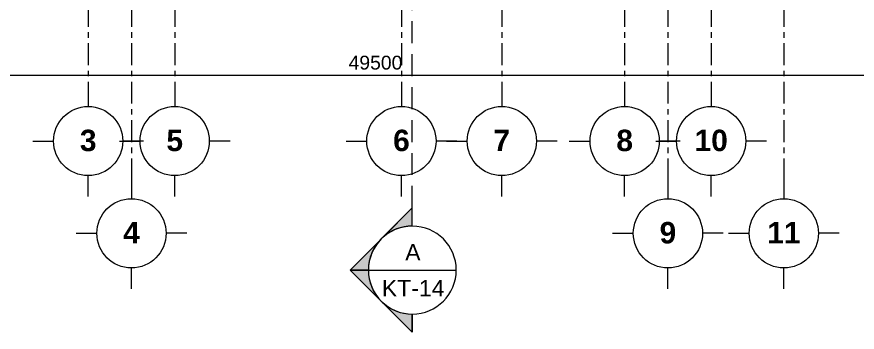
# Model space of a CAD drawing. Header units: millimetres. Extents: x -20144 to 117583, y -11426 to 48263.
# Drawn here: x 5888 to 30170, y -11426 to -2309 of the extents above; entities that cross this region are included whole.
import ezdxf

# ---------------------------------------------------------------- set-up
doc = ezdxf.new("R2010")
doc.units = ezdxf.units.MM
doc.linetypes.add('Grid Line', pattern=[22.225, 12.7, -3.175, 3.175, -3.175])
doc.linetypes.add('HIDDEN2', pattern=[4.7625, 3.175, -1.5875])
for name, color, linetype, lineweight in [('DIM', 1, 'Continuous', 5), ('G-ANNO-SYMB', 111, 'Continuous', 5), ('KH', 6, 'Continuous', 5), ('KI-HIEU-1', 151, 'Continuous', 9), ('TRUC', 225, 'Continuous', 5)]:
    doc.layers.add(name, color=color, linetype=linetype, lineweight=lineweight)
doc.styles.add('Arial', font='arial.ttf', dxfattribs={"height": 360})
doc.styles.add('Arial_B', font='arialbd.ttf', dxfattribs={"height": 619.047619})
doc.styles.add('TA1', font='arial.ttf')
doc.dimstyles.new('D_200_KTx2', dxfattribs={"dimtxt": 400, "dimasz": 300, "dimexe": 300, "dimexo": 300, "dimgap": 160, "dimtad": 1, "dimdec": 0, "dimzin": 9, "dimtxsty": 'TA1', "dimblk": 'ARCHTICK', "dimcen": 1, "dimdle": 300, "dimclrd": 256, "dimclre": 256, "dimclrt": 7, "dimadec": 0, "dimazin": 0, "dimtfac": 1, "dimtdec": 0, "dimtix": 1, "dimtmove": 1, "dimatfit": 3, "dimldrblk": 'ARCHTICK', "dimfxl": 1, "dimtolj": 1, "dimtzin": 0, "dimlwd": -1, "dimlwe": -1, "dimarcsym": 0})

# ---------------------------------------------------------------- blocks, each defined once
blk = doc.blocks.new('_ARCHTICK')
at = {"color": 0, "linetype": 'ByBlock', "const_width": 0.15}
blk.add_lwpolyline([(-0.5, -0.5), (0.5, 0.5)], dxfattribs=at)
blk = doc.blocks.new('*D273')
at = {"layer": 'Defpoints', "color": 0, "transparency": 16777216}
for p in [(-8499, -3576), (41001, -3576), (41001, -4000)]:
    blk.add_point(p, dxfattribs=at)
at = {"layer": 'DIM', "transparency": 16777216}
for p, q in [((-8499, -3876), (-8499, -4300)), ((41001, -3876), (41001, -4300)), ((-8799, -4000), (41301, -4000))]:
    blk.add_line(p, q, dxfattribs=at)
at = {"layer": 'DIM', "transparency": 16777216, "xscale": 300, "yscale": 300, "zscale": 300, "rotation": 180}
blk.add_blockref('_ARCHTICK', (-8499, -4000), dxfattribs=at)
at = {"layer": 'DIM', "transparency": 16777216, "xscale": 300, "yscale": 300, "zscale": 300}
blk.add_blockref('_ARCHTICK', (41001, -4000), dxfattribs=at)
at = {"layer": 'DIM', "color": 7, "transparency": 16777216, "insert": (16251, -3636), "char_height": 400, "attachment_point": 5, "style": 'TA1'}
blk.add_mtext('\\A1;49500', dxfattribs=at)
blk = doc.blocks.new('Grid - FamilyAL-KH TRUC-550400-MẶT BẰNG HẦM 2')
at = {"layer": 'KH'}
for p, q in [((0, 7), (0, 4)), ((-8, -1), (-5, -1)), ((8, -1), (5, -1)), ((0, -9), (0, -6))]:
    blk.add_line(p, q, dxfattribs=at)
blk.add_circle((0, -1), 5, dxfattribs=at)
blk = doc.blocks.new('Section - Section Head - Filled-317961-MẶT BẰNG TẦNG 1')
at = {"layer": 'G-ANNO-SYMB'}
h = blk.add_hatch(color=256, dxfattribs=at)
edge = h.paths.add_edge_path(flags=0)
edge.add_line((-10.84, 4.49), (-6.35, 8.98))
edge.add_line((-6.35, 8.98), (-6.35, 6.35))
edge.add_arc((-6.35, 0), 6.35, 90, 135)
h = blk.add_hatch(color=256, dxfattribs=at)
edge = h.paths.add_edge_path(flags=0)
edge.add_arc((-6.35, 0), 6.35, 45, 90)
edge.add_line((-6.35, 6.35), (-6.35, 8.98))
edge.add_line((-6.35, 8.98), (-1.86, 4.49))
h = blk.add_hatch(color=256, dxfattribs=at)
edge = h.paths.add_edge_path(flags=0)
edge.add_arc((-6.35, 0), 6.36, 137.9216, 180)
edge.add_line((-12.71, 0), (-15.33, 0))
edge.add_line((-15.33, 0), (-11.07, 4.26))
h = blk.add_hatch(color=256, dxfattribs=at)
edge = h.paths.add_edge_path(flags=0)
edge.add_line((-1.63, 4.26), (2.63, 0))
edge.add_line((2.63, 0), (0.01, 0))
edge.add_arc((-6.35, 0), 6.36, 0, 42.0784)
for p, q in [((-6.35, 8.98), (-15.33, 0)), ((-6.35, 8.98), (-10.84, 4.49)), ((-6.35, 8.98), (2.63, 0)), ((-6.35, 6.35), (-6.35, 8.98)), ((-1.86, 4.49), (-6.35, 8.98)), ((-6.35, 8.98), (-6.35, 6.35)), ((-11.07, 4.26), (-15.33, 0)), ((2.63, 0), (-1.63, 4.26)), ((-15.33, 0), (-12.71, 0)), ((0.01, 0), (2.63, 0)), ((-12.7, 0), (-15.33, 0)), ((0, 0), (2.63, 0))]:
    blk.add_line(p, q, dxfattribs=at)
for radius, start, end in [(6.35, 360, 180), (6.35, 90, 135), (6.35, 45, 90), (6.36, 137.9216, 180), (6.36, 0, 42.0784), (6.35, 180, 360)]:
    blk.add_arc((-6.35, 0), radius, start, end, dxfattribs=at)

msp = doc.modelspace()

# ---------------------------------------------------------------- linework, layer by layer
at = {"layer": 'G-ANNO-SYMB'}
msp.add_line((16045.5, -9629.6), (18585.5, -9629.6), dxfattribs=at)
at = {"layer": 'KI-HIEU-1', "linetype": 'HIDDEN2', "ltscale": 200}
msp.add_line((17315.5, -7833.5), (17315.5, 45196.8), dxfattribs=at)
at = {"layer": 'TRUC', "linetype": 'Grid Line', "ltscale": 50}
for p, q in [((7950.5, 43599.9), (7950.5, -4500.1)), ((9200.5, 43599.9), (9200.5, -7167.6)), ((10450.5, 43599.9), (10450.5, -4500.1)), ((17000.5, 43599.9), (17000.5, -4500.1)), ((19900.5, 43599.9), (19900.5, -4500.1)), ((23450.5, 43599.9), (23450.5, -4500.1)), ((24700.5, 43599.9), (24700.5, -7167.6)), ((25950.5, 43599.9), (25950.5, -4500.1)), ((28050.5, 43599.9), (28050.5, -7167.6))]:
    msp.add_line(p, q, dxfattribs=at)

# ---------------------------------------------------------------- block references
at = {"lineweight": 5, "xscale": 199.9999999999999, "yscale": 199.9999999999999, "zscale": 199.9999999999999, "rotation": 180}
for p in [(7950.5, -6100.1), (10450.5, -6100.1), (17000.5, -6100.1), (19900.5, -6100.1), (23450.5, -6100.1), (25950.5, -6100.1), (9200.5, -8767.6), (24700.5, -8767.6), (28050.5, -8767.6)]:
    msp.add_blockref('Grid - FamilyAL-KH TRUC-550400-MẶT BẰNG HẦM 2', p, dxfattribs=at)
at = {"layer": 'G-ANNO-SYMB', "xscale": 199.9999999999999, "yscale": 199.9999999999999, "zscale": 199.9999999999999, "rotation": 90}
msp.add_blockref('Section - Section Head - Filled-317961-MẶT BẰNG TẦNG 1', (17315.5, -8359.6), dxfattribs=at)

# ---------------------------------------------------------------- texts
at = {"layer": 'G-ANNO-SYMB', "attachment_point": 2, "line_spacing_factor": 0.941778, "style": 'Arial'}
for s, insert, char_height, width in [('A', (17331.8, -8876.3), 476.2, 443.133), ('KT-14', (17339.8, -9915.4), 476.25, 2240.682)]:
    msp.add_mtext(s, dxfattribs=dict(at, insert=insert, char_height=char_height, width=width))
at = {"layer": 'KH', "attachment_point": 2, "line_spacing_factor": 0.941778, "style": 'Arial_B'}
for s, insert, char_height, width in [('\\fArial|b1|i0|c0|p34|;3', (7950.8, -5572.2), 619.048, 558.244), ('\\fArial|b1|i0|c0|p34|;5', (10450.8, -5572.2), 619.048, 558.244), ('\\fArial|b1|i0|c0|p34|;6', (17000.8, -5572.2), 619.048, 558.244), ('\\fArial|b1|i0|c0|p34|;7', (19900.8, -5572.2), 619.048, 558.244), ('\\fArial|b1|i0|c0|p34|;8', (23450.8, -5572.2), 619.048, 558.244), ('10', (25950.8, -5572.2), 619.05, 1116.488), ('\\fArial|b1|i0|c0|p34|;4', (9200.8, -8239.8), 619.048, 558.244), ('\\fArial|b1|i0|c0|p34|;9', (24700.8, -8239.8), 619.048, 558.244), ('11', (28050.8, -8239.8), 619.05, 1116.488)]:
    msp.add_mtext(s, dxfattribs=dict(at, insert=insert, char_height=char_height, width=width))

# ---------------------------------------------------------------- dimensions: what is measured, and where the dimension line sits
at = {"layer": 'DIM'}
dim = msp.add_linear_dim(base=(41000.5, -4000.1), p1=(-8499.5, -3575.8), p2=(41000.5, -3575.8), dimstyle='D_200_KTx2', dxfattribs=at)
dim.commit()
dim.dimension.update_dxf_attribs({"geometry": '*D273', "text_midpoint": (16250.5, -3635.8)})

doc.saveas('drawing.dxf')
